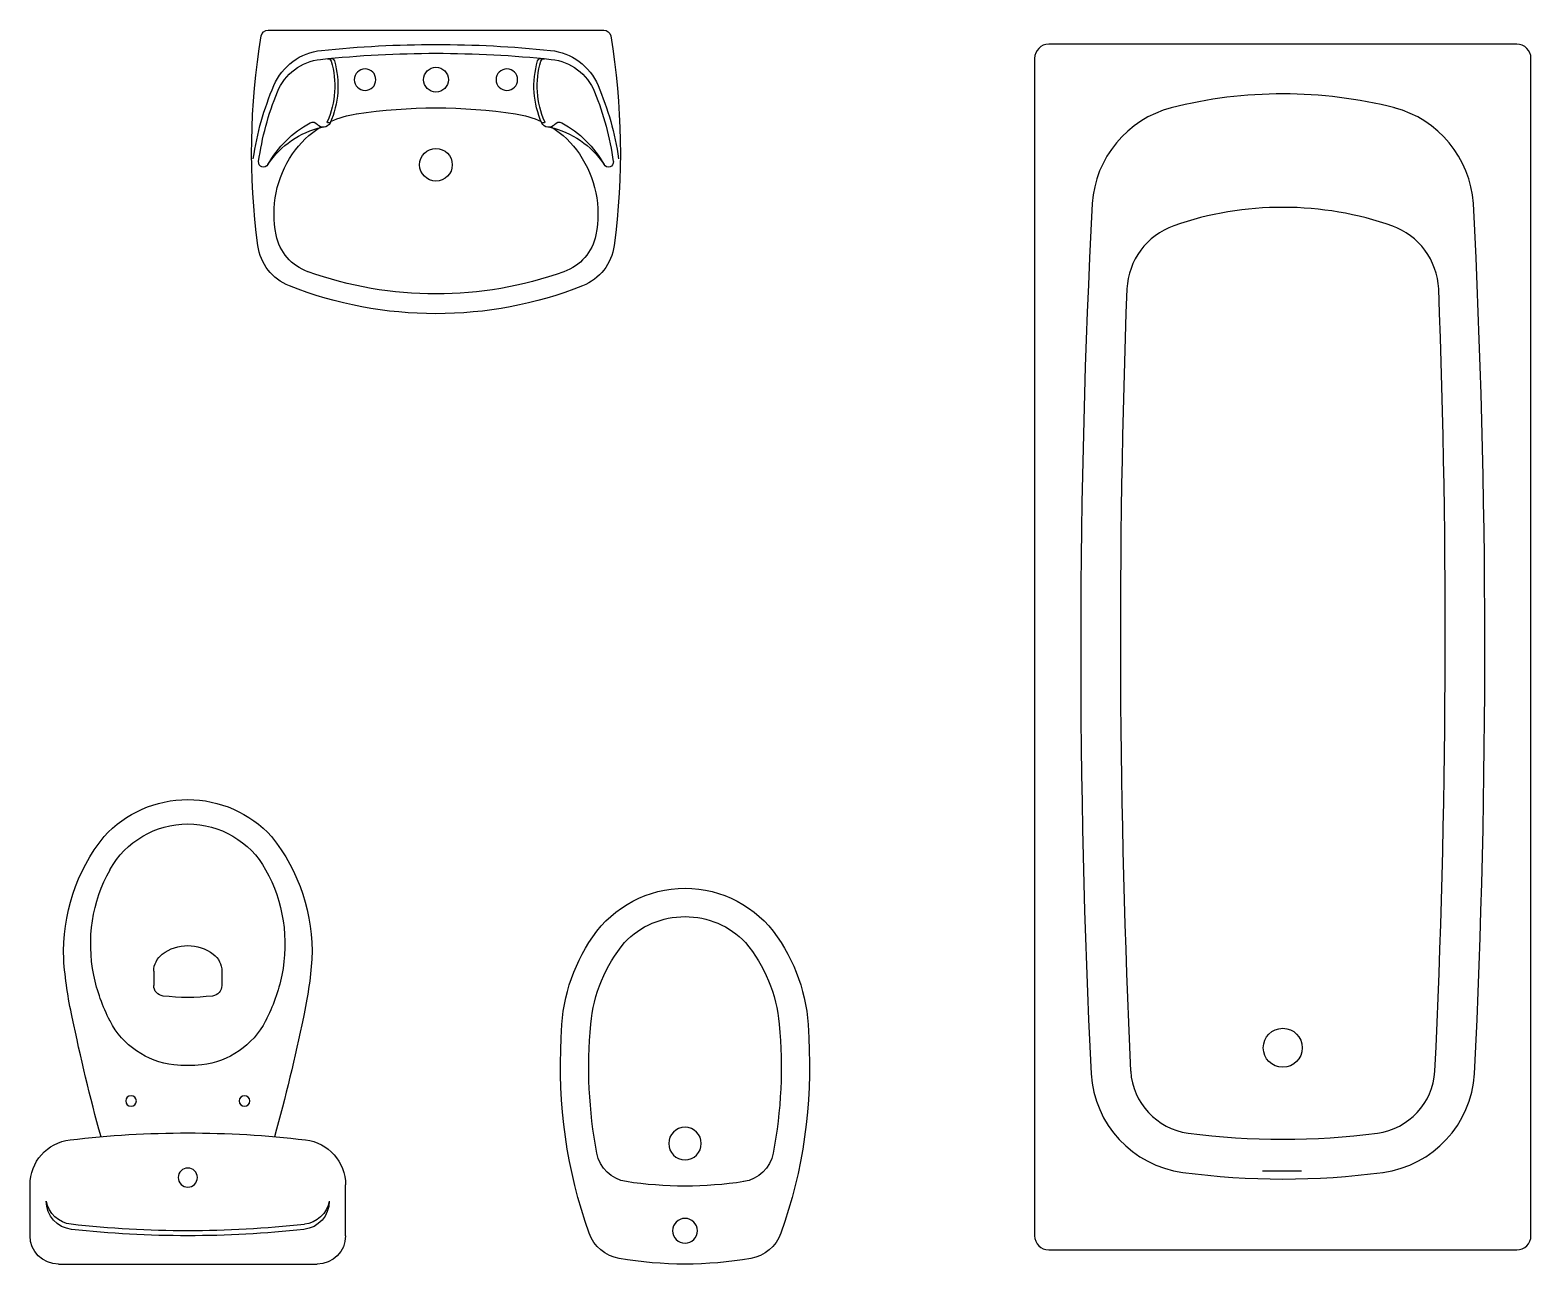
# Model space of a CAD drawing. Header units: metres. Extents: x -0.04 to 2.08, y 0 to 1.74.
import ezdxf

# ---------------------------------------------------------------- set-up
doc = ezdxf.new("R2010")
doc.units = ezdxf.units.M
doc.layers.add('Ceco.NET 36', color=7, linetype='Continuous')

# ---------------------------------------------------------------- blocks, each defined once
blk = doc.blocks.new('2SALAVI2')
at = {"color": 0}
blk.add_line((0.2366, 0), (-0.2366, 0), dxfattribs=at)
for centre in [(-0.1, -0.07), (0.1, -0.07)]:
    blk.add_circle(centre, 0.0152, dxfattribs=at)
for centre, radius, start, end in [((-0.2366, -0.01), 0.01, 90, 170.5426), ((0.2366, -0.01), 0.01, 9.4574, 90), ((0.7385, -0.1724), 0.9985, 170.5426, 187.5672), ((0, -1.5876), 1.5672, 84.08, 95.92), ((-0.7385, -0.1724), 0.9985, 352.4328, 9.4574), ((-0.1532, -0.1102), 0.0819, 95.92, 156.9277), ((-0.1549, -0.1153), 0.0743, 96.0045, 157.8311), ((0, -1.5876), 1.5548, 83.9955, 96.0045), ((-0.1527, -0.0454), 0.005, 16.7528, 95.6527), ((-0.1481, -0.0449), 0.005, 16.3376, 95.4846), ((0.1481, -0.0449), 0.005, 84.5154, 163.6624), ((0.1527, -0.0454), 0.005, 84.3473, 163.2472), ((0.1532, -0.1102), 0.0819, 23.0723, 84.08), ((0.1549, -0.1153), 0.0743, 22.1689, 83.9955), ((-0.2649, -0.0792), 0.1222, 335.7834, 16.7528), ((-0.2649, -0.0792), 0.1267, 335.8014, 16.3376), ((0, -0.07), 0.0175, 90, 270), ((0, -0.07), 0.0175, 270, 90), ((0.2649, -0.0792), 0.1267, 163.6624, 204.1986), ((0.2649, -0.0792), 0.1222, 163.2472, 204.2166), ((0.1574, -0.2425), 0.4195, 156.9277, 171.6269), ((-0.1574, -0.2425), 0.4195, 8.3731, 23.0723), ((0.1573, -0.2425), 0.4114, 157.8311, 172.0169), ((-0.1573, -0.2425), 0.4114, 7.9831, 22.1689), ((-0.0922, -0.2499), 0.1333, 98.6798, 115.0039), ((0, -0.8536), 0.7439, 81.3202, 98.6798), ((0.0922, -0.2499), 0.1333, 64.9961, 81.3202), ((-0.105, -0.2639), 0.1515, 118.5852, 150.7015), ((-0.1329, -0.2594), 0.1254, 102.8055, 145.9006), ((-0.0922, -0.2499), 0.1333, 121.788, 145.6818), ((-0.1736, -0.1379), 0.00802, 36.8339, 118.5852), ((-0.1589, -0.1268), 0.0104, 216.8339, 335.8014), ((-0.1523, -0.1298), 0.00124, 155.7834, 0), ((0.1589, -0.1268), 0.0104, 204.1986, 323.1661), ((0.1523, -0.1298), 0.00124, 180, 24.2166), ((0.1329, -0.2594), 0.1254, 34.0994, 77.1945), ((0.0922, -0.2499), 0.1333, 34.3182, 58.212), ((0.1736, -0.1379), 0.00802, 61.4148, 143.1661), ((0.105, -0.2639), 0.1515, 29.2985, 61.4148), ((0, -0.19), 0.023, 90, 270), ((0, -0.19), 0.023, 270, 90), ((-0.2432, -0.1863), 0.007, 172.0169, 330.7015), ((-0.0783, -0.2594), 0.1501, 145.6818, 191.3292), ((0.0783, -0.2594), 0.1501, 348.6708, 34.3182), ((0.2432, -0.1863), 0.007, 209.2985, 7.9831), ((-0.1571, -0.2752), 0.0697, 191.3292, 250.3622), ((0.1571, -0.2752), 0.0697, 289.6378, 348.6708), ((-0.1807, -0.2945), 0.0712, 187.5672, 248.5292), ((0.1807, -0.2945), 0.0712, 291.4708, 352.4328), ((0, 0.1649), 0.537, 250.3622, 289.6378), ((0, 0.1649), 0.5649, 248.5292, 291.4708)]:
    blk.add_arc(centre, radius, start, end, dxfattribs=at)
blk = doc.blocks.new('2SABIVI')
at = {"color": 0, "linetype": 'ByBlock'}
for centre, radius in [((0.17, 0), 0.023), ((0.047, 0), 0.0175)]:
    blk.add_circle(centre, radius, dxfattribs=at)
for centre, radius, start, end in [((0.2781, -0.5243), 0.7, 86.6515, 109.5687), ((0.319, -0.077), 0.2515, 55.4599, 90), ((0.0621, 0.0834), 0.055, 109.5687, 170.2982), ((0.2781, -0.5243), 0.66, 84.7776, 100.6203), ((0.319, -0.077), 0.2108, 50.3348, 84.7776), ((0.372, 0), 0.158, 304.5401, 55.4599), ((0.1657, 0.0752), 0.05, 100.6203, 171.3472), ((0.55, 0), 0.55, 170.2982, 189.7018), ((0.372, 0), 0.118, 313.7232, 46.2768), ((0.66, 0), 0.55, 171.3472, 188.6528), ((0.1657, -0.0752), 0.05, 188.6528, 259.3797), ((0.0621, -0.0834), 0.055, 189.7018, 250.4313), ((0.319, 0.077), 0.2108, 275.2224, 309.6652), ((0.2781, 0.5243), 0.66, 259.3797, 275.2224), ((0.2781, 0.5243), 0.7, 250.4313, 273.3485), ((0.319, 0.077), 0.2515, 270, 304.5401)]:
    blk.add_arc(centre, radius, start, end, dxfattribs=at)
blk = doc.blocks.new('2SAINVI1')
at = {"color": 0, "linetype": 'ByBlock'}
for p, q in [((0.04, 0.2225), (0.1116, 0.2225)), ((0, -0.1825), (0, 0.1825)), ((0.413, 0.048), (0.3929, 0.048)), ((0.413, -0.048), (0.3929, -0.048)), ((0.04, -0.2225), (0.1116, -0.2225))]:
    blk.add_line(p, q, dxfattribs=at)
for centre, radius in [((0.23, 0.08), 0.0075), ((0.122, 0), 0.0135), ((0.122, 0), 0.0135), ((0.23, -0.08), 0.0075)]:
    blk.add_circle(centre, radius, dxfattribs=at)
for centre, radius, start, end in [((0.04, 0.1825), 0.04, 90, 180), ((0.1116, 0.1585), 0.064, 6.7931, 90), ((0.0887, 0.1595), 0.04, 90, 173.7281), ((0.0959, 0.1601), 0.04, 100.2428, 173.7859), ((0.4757, -0.4232), 0.6, 94.3794, 102.2907), ((0.4404, -0.0848), 0.26, 51.2869, 92.3028), ((1.54, 0), 1.5, 173.7281, 186.2719), ((1.54, 0), 1.493, 173.6755, 186.3306), ((-1.219, 0), 1.404, 353.2069, 6.7931), ((0.8496, -2.2862), 2.5, 101.5744, 105.544), ((0.4578, -0.1123), 0.25, 101.6195, 117.4027), ((0.451, -0.079), 0.216, 60.8839, 101.6195), ((0.396, 0.007), 0.1156, 117.4027, 173.7581), ((0.495, 0), 0.1256, 299.1161, 60.8839), ((0.495, 0), 0.16, 312.4362, 47.5638), ((0.3929, 0.033), 0.015, 90, 173.3508), ((0.413, 0.018), 0.03, 36.8699, 90), ((0.676, 0), 0.3, 173.3508, 186.6492), ((0.389, 0), 0.06, 323.1301, 36.8699), ((0.46, 0), 0.18, 173.7581, 186.2419), ((0.396, -0.007), 0.1156, 186.2419, 242.5973), ((0.3929, -0.033), 0.015, 186.6492, 270), ((0.413, -0.018), 0.03, 270, 323.1301), ((0.8496, 2.2862), 2.5, 254.456, 258.4256), ((0.4578, 0.1123), 0.25, 242.5973, 258.3805), ((0.451, 0.079), 0.216, 258.3805, 299.1161), ((0.4404, 0.0848), 0.26, 267.6972, 308.7131), ((0.0887, -0.1595), 0.04, 186.2719, 270), ((0.0959, -0.1601), 0.04, 186.2141, 259.7572), ((0.1116, -0.1585), 0.064, 270, 353.2069), ((0.4757, 0.4232), 0.6, 257.7093, 265.6206), ((0.04, -0.1825), 0.04, 180, 270)]:
    blk.add_arc(centre, radius, start, end, dxfattribs=at)

msp = doc.modelspace()

# ---------------------------------------------------------------- linework, layer by layer
at = {"layer": 'Ceco.NET 36', "color": 0, "linetype": 'Continuous'}
for p, q in [((2.0567, 1.72), (1.3967, 1.72)), ((1.3767, 1.7), (1.3767, 0.04)), ((2.0767, 0.04), (2.0767, 1.7)), ((1.753, 0.1309), (1.698, 0.1309)), ((1.3967, 0.02), (2.0567, 0.02))]:
    msp.add_line(p, q, dxfattribs=at)
msp.add_circle((1.7267, 0.305), 0.0275, dxfattribs=at)
for centre, radius, start, end in [((1.3967, 1.7), 0.02, 90, 180), ((2.0567, 1.7), 0.02, 0, 90), ((1.6076, 1.4853), 0.15, 104.6986, 176.1053), ((1.7267, 1.0108), 0.6392, 75.673, 104.2379), ((1.8459, 1.4853), 0.15, 3.8947, 75.3014), ((13.6983, 0.8662), 12.2566, 177.05691, 182.79623), ((1.7267, 1.0211), 0.4689, 70.6621, 109.1518), ((-10.2449, 0.8662), 12.2566, 357.20377, 2.94309), ((1.6067, 1.3699), 0.1, 109.7779, 177.0691), ((1.8468, 1.3699), 0.1, 2.9309, 70.2221), ((14.5922, 0.8874), 13.0945, 177.86577, 182.69443), ((-11.1387, 0.8874), 13.0945, 357.30557, 2.13423), ((1.606, 0.2779), 0.15, 183.7003, 262.1754), ((1.606, 0.2779), 0.094, 183.7003, 262.1754), ((1.8475, 0.2779), 0.094, 277.8246, 356.2997), ((1.8475, 0.2779), 0.15, 277.8246, 356.2997), ((1.7267, 1.1944), 1.0184, 262.4673, 277.5469), ((1.7267, 1.1944), 1.0744, 262.4515, 277.5635), ((1.3967, 0.04), 0.02, 180, 270), ((2.0567, 0.04), 0.02, 270, 0)]:
    msp.add_arc(centre, radius, start, end, dxfattribs=at)

# ---------------------------------------------------------------- block references
at = {"layer": 'Ceco.NET 36', "xscale": -1}
msp.add_blockref('2SALAVI2', (0.5325, 1.74), dxfattribs=at)
at = {"layer": 'Ceco.NET 36', "xscale": -1, "rotation": 270}
for name, p in [('2SAINVI1', (0.1825, 0)), ('2SABIVI', (0.8837, 0))]:
    msp.add_blockref(name, p, dxfattribs=at)

doc.saveas('drawing.dxf')
